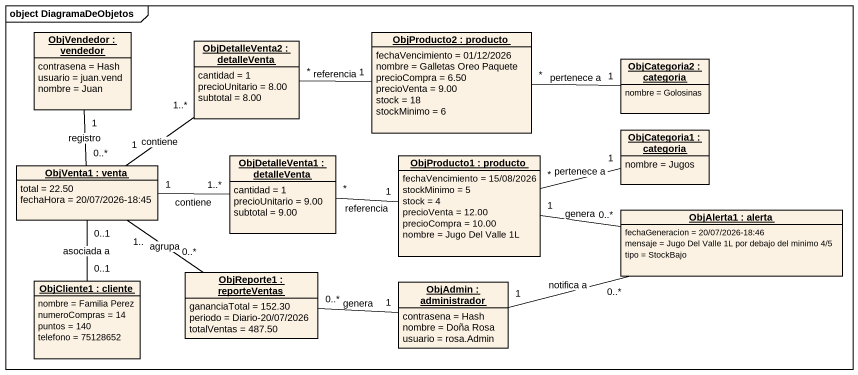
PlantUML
@startuml
mainframe object DiagramaDeObjetos
hide circle
hide empty members
object "ObjVendedor : vendedor" as ObjVendedor {
  contrasena = Hash
  usuario = juan.vend
  nombre = Juan
}
object "ObjDetalleVenta2 : detalleVenta" as ObjDetalleVenta2 {
  cantidad = 1
  precioUnitario = 8.00
  subtotal = 8.00
}
object "ObjProducto2 : producto" as ObjProducto2 {
  fechaVencimiento = 01/12/2026
  nombre = Galletas Oreo Paquete
  precioCompra = 6.50
  precioVenta = 9.00
  stock = 18
  stockMinimo = 6
}
object "ObjCategoria2 : categoria" as ObjCategoria2 {
  nombre = Golosinas
}
object "ObjCategoria1 : categoria" as ObjCategoria1 {
  nombre = Jugos
}
object "ObjVenta1 : venta" as ObjVenta1 {
  total = 22.50
  fechaHora = 20/07/2026-18:45
}
object "ObjDetalleVenta1 : detalleVenta" as ObjDetalleVenta1 {
  cantidad = 1
  precioUnitario = 9.00
  subtotal = 9.00
}
object "ObjProducto1 : producto" as ObjProducto1 {
  fechaVencimiento = 15/08/2026
  stockMinimo = 5
  stock = 4
  precioVenta = 12.00
  precioCompra = 10.00
  nombre = Jugo Del Valle 1L
}
object "ObjAlerta1 : alerta" as ObjAlerta1 {
  fechaGeneracion = 20/07/2026-18:46
  mensaje = Jugo Del Valle 1L por debajo del minimo 4/5
  tipo = StockBajo
}
object "ObjCliente1 : cliente" as ObjCliente1 {
  nombre = Familia Perez
  numeroCompras = 14
  puntos = 140
  telefono = 75128652
}
object "ObjReporte1 : reporteVentas" as ObjReporte1 {
  gananciaTotal = 152.30
  periodo = Diario-20/07/2026
  totalVentas = 487.50
}
object "ObjAdmin : administrador" as ObjAdmin {
  contrasena = Hash
  nombre = Doña Rosa
  usuario = rosa.Admin
}
ObjVendedor "1" -- "0..*" ObjVenta1 : registro
ObjDetalleVenta2 "*" -right- "1" ObjProducto2 : referencia
ObjProducto2 "*" -right- "1" ObjCategoria2 : pertenece a
ObjVenta1 "1" -up- "1..*" ObjDetalleVenta2 : contiene
ObjVenta1 "1" -right- "1..*" ObjDetalleVenta1 : contiene
ObjVenta1 "0..1" -- "0..1" ObjCliente1 : asociada a
ObjDetalleVenta1 "*" -right- "1" ObjProducto1 : referencia
ObjProducto1 "*" -right- "1" ObjCategoria1 : pertenece a
ObjProducto1 "1" -right- "0..*" ObjAlerta1 : genera
ObjAlerta1 "0..*" -left- "1" ObjAdmin : notifica a
ObjReporte1 "0..*" -up- "1.." ObjVenta1 : agrupa
ObjAdmin "1" -left- "0..*" ObjReporte1 : genera
@enduml
